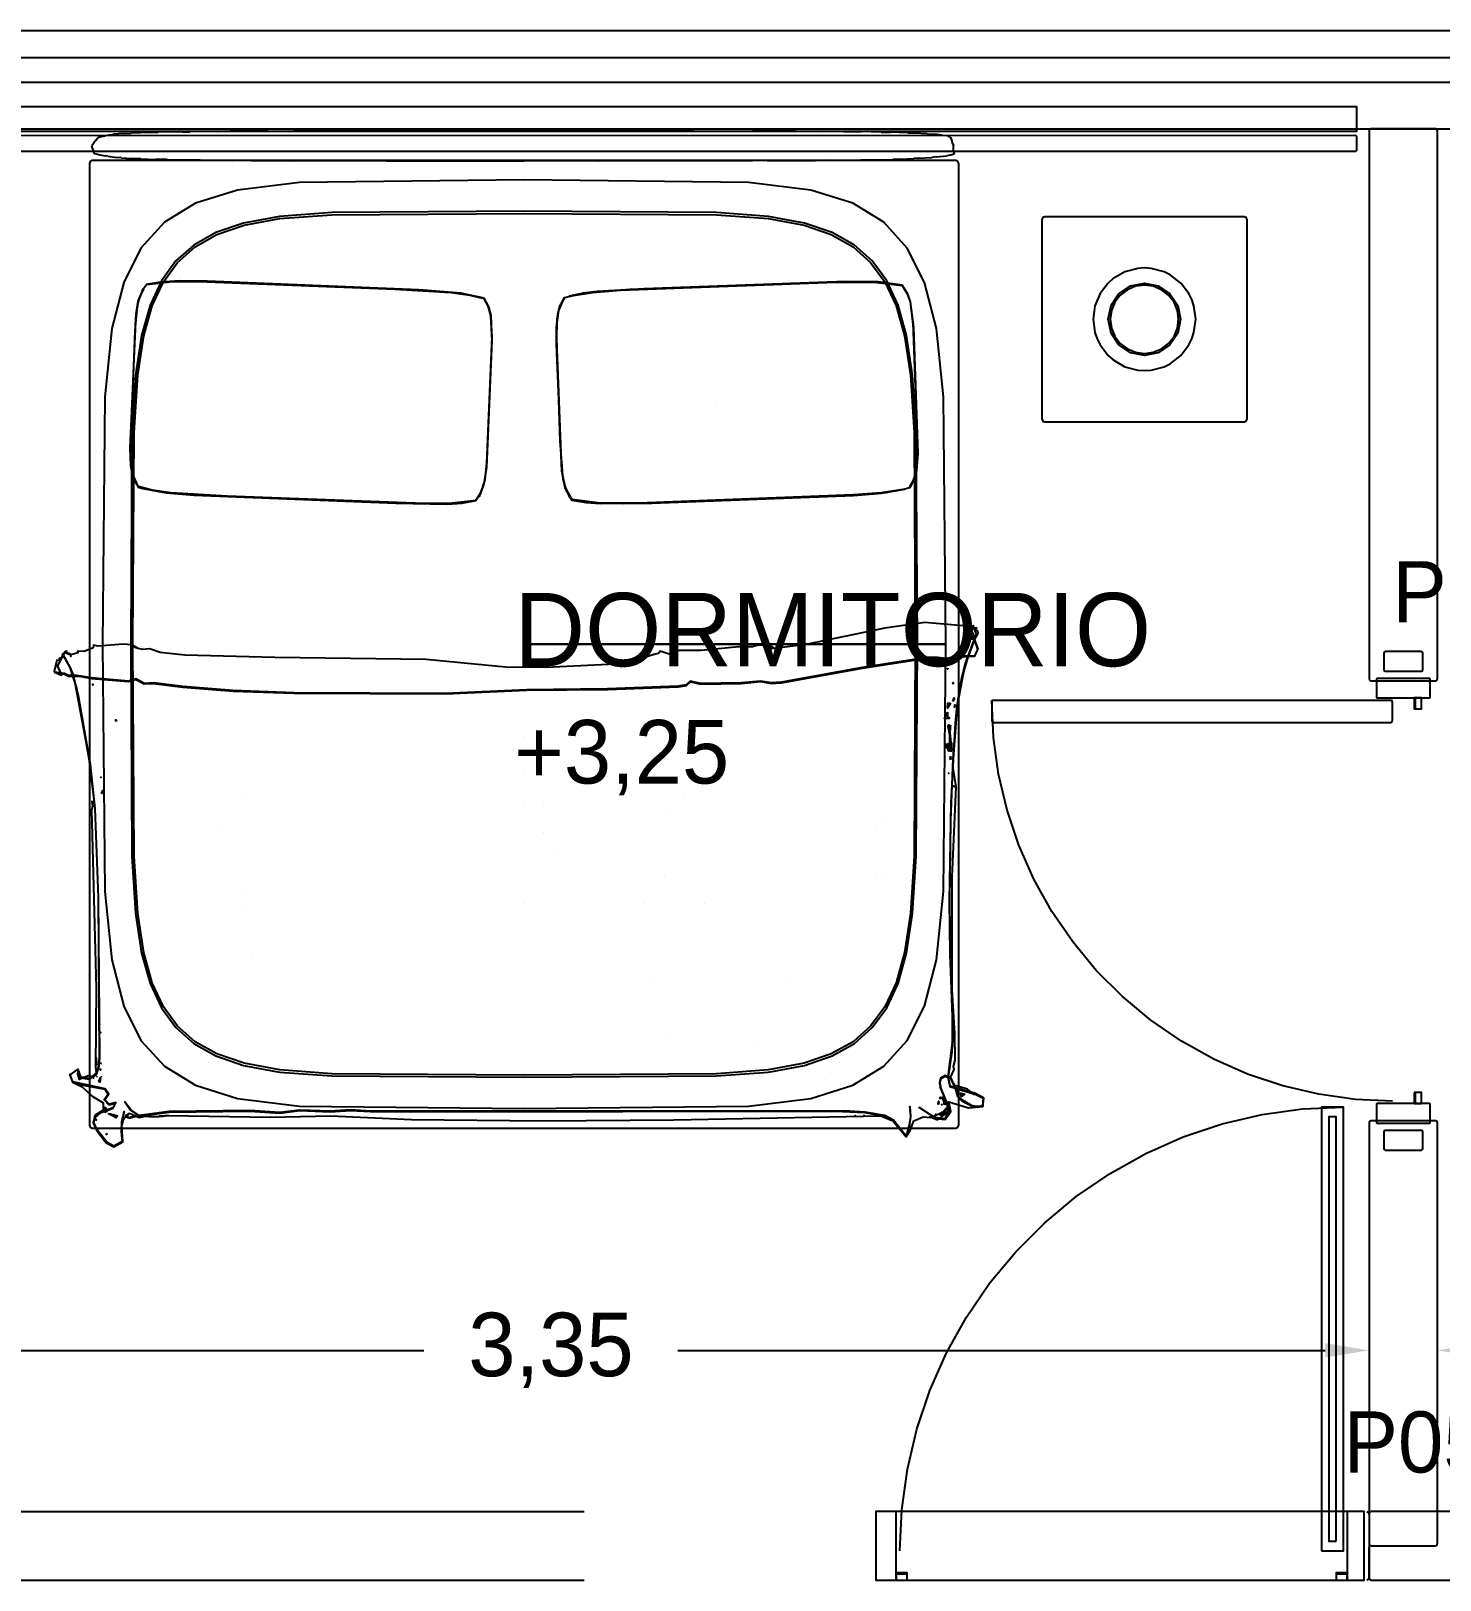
# Model space of a CAD drawing. Header units: metres. Extents: x 132.4 to 143.6, y -13.7 to 1.5.
# Drawn here: x 134.81 to 137.695, y -9.07 to -5.9 of the extents above; entities that cross this region are included whole.
import ezdxf

# ---------------------------------------------------------------- set-up
doc = ezdxf.new("R2010")
doc.units = ezdxf.units.M
for name, color, linetype in [('CORTE', 7, 'Continuous'), ('COTAS', 4, 'Continuous'), ('TEXTOS', 7, 'Continuous'), ('VISTA', 8, 'Continuous')]:
    doc.layers.add(name, color=color, linetype=linetype)
doc.dimstyles.get("Standard").update_dxf_attribs({"dimtxt": 2.5, "dimasz": 2.5, "dimexe": 1.25, "dimexo": 0.625, "dimtad": 1, "dimcen": 2.5, "dimazin": 3, "dimtfac": 1, "dimtmove": 0, "dimatfit": 3})

# ---------------------------------------------------------------- blocks, each defined once
blk = doc.blocks.new('_CLOSEDFILLED')
at = {"color": 0, "linetype": 'BYBLOCK'}
blk.add_solid([(-1, 0.164), (0, 0), (-1, -0.164)], dxfattribs=at)
blk = doc.blocks.new('*D8')
for p, q in [((134.2, -8.6), (134.2, -8.6)), ((134.29, -8.6), (135.615, -8.6)), ((136.135, -8.6), (137.46, -8.6)), ((137.55, -8.6), (137.55, -8.6))]:
    blk.add_line(p, q)
at = {"layer": 'Defpoints'}
for p in [(134.2, -8.6), (134.2, -8.6), (137.55, -8.6)]:
    blk.add_point(p, dxfattribs=at)
at = {"layer": 'COTAS', "xscale": 0.09, "yscale": 0.09, "rotation": 180}
blk.add_blockref('_CLOSEDFILLED', (134.2, -8.6), dxfattribs=at)
at = {"layer": 'COTAS', "xscale": 0.09, "yscale": 0.09}
blk.add_blockref('_CLOSEDFILLED', (137.55, -8.6), dxfattribs=at)
at = {"layer": 'COTAS', "insert": (135.875, -8.6), "char_height": 0.13, "attachment_point": 5}
blk.add_mtext('3,35', dxfattribs=at)
blk = doc.blocks.new('*D9')
for p, q in [((137.69, -8.6), (137.69, -8.6)), ((137.78, -8.6), (138.26, -8.6)), ((138.78, -8.6), (139.26, -8.6)), ((139.35, -8.6), (139.35, -8.6))]:
    blk.add_line(p, q)
at = {"layer": 'Defpoints'}
for p in [(137.69, -8.6), (137.69, -8.6), (139.35, -8.6)]:
    blk.add_point(p, dxfattribs=at)
at = {"layer": 'COTAS', "xscale": 0.09, "yscale": 0.09, "rotation": 180}
blk.add_blockref('_CLOSEDFILLED', (137.69, -8.6), dxfattribs=at)
at = {"layer": 'COTAS', "xscale": 0.09, "yscale": 0.09}
blk.add_blockref('_CLOSEDFILLED', (139.35, -8.6), dxfattribs=at)
at = {"layer": 'COTAS', "insert": (138.52, -8.6), "char_height": 0.13, "attachment_point": 5}
blk.add_mtext('1,66', dxfattribs=at)

msp = doc.modelspace()

# ---------------------------------------------------------------- linework, layer by layer
at = {"layer": 'CORTE'}
for p, q in [((134.1545, -8.93), (135.9428, -8.93)), ((136.54, -8.93), (136.54, -9.07)), ((137.54, -9.07), (137.54, -8.93)), ((137.5455, -8.93), (137.5469, -8.9304)), ((137.5469, -8.9304), (137.5481, -8.9308)), ((137.5481, -8.9308), (137.5484, -8.9311)), ((137.5484, -8.9311), (137.5487, -8.9313)), ((137.5487, -8.9313), (137.5489, -8.9316)), ((137.5492, -8.9319), (137.5489, -8.9316)), ((137.5492, -8.9319), (137.5496, -8.9333)), ((137.55, -8.9345), (137.5496, -8.9333)), ((137.55, -8.9345), (137.55, -9.0036)), ((137.55, -9.0655), (137.55, -9.0036)), ((137.55, -9.0655), (137.5496, -9.0669)), ((134.1545, -9.07), (135.9428, -9.07)), ((137.5469, -9.0696), (137.5455, -9.07)), ((137.5481, -9.0692), (137.5469, -9.0696)), ((137.5484, -9.0689), (137.5481, -9.0692)), ((137.5487, -9.0687), (137.5484, -9.0689)), ((137.5487, -9.0687), (137.5489, -9.0684)), ((137.5492, -9.0681), (137.5489, -9.0684)), ((137.5492, -9.0681), (137.5496, -9.0669))]:
    msp.add_line(p, q, dxfattribs=at)
for points in [[(137.5511, -6.1016), (137.5508, -6.1019), (137.5504, -6.1033), (137.55, -6.1045), (137.55, -6.6957), (137.55, -7.2255), (137.5504, -7.2269), (137.5508, -7.2281), (137.5511, -7.2284), (137.5513, -7.2287), (137.5516, -7.2289), (137.5519, -7.2292), (137.5533, -7.2296), (137.5545, -7.23), (137.6236, -7.23), (137.6855, -7.23), (137.6869, -7.2296), (137.6881, -7.2292), (137.6884, -7.2289), (137.6887, -7.2287), (137.6889, -7.2284), (137.6892, -7.2281), (137.6896, -7.2269), (137.69, -7.2255), (137.69, -6.6957), (137.69, -6.1045), (137.6896, -6.1033), (137.6892, -6.1019), (137.6889, -6.1016), (137.6887, -6.1013), (137.6884, -6.1011), (137.6881, -6.1008), (137.6869, -6.1004), (137.6855, -6.1), (137.6236, -6.1), (137.5545, -6.1), (137.5533, -6.1004), (137.5519, -6.1008), (137.5516, -6.1011), (137.5513, -6.1013), (137.5511, -6.1016)], [(137.5511, -8.1316), (137.5508, -8.1319), (137.5504, -8.1333), (137.55, -8.1345), (137.55, -8.5886), (137.55, -8.9955), (137.5504, -8.9969), (137.5508, -8.9981), (137.5511, -8.9984), (137.5513, -8.9987), (137.5516, -8.9989), (137.5519, -8.9992), (137.5533, -8.9996), (137.5545, -9), (137.6236, -9), (137.6855, -9), (137.6869, -8.9996), (137.6881, -8.9992), (137.6884, -8.9989), (137.6887, -8.9987), (137.6889, -8.9984), (137.6892, -8.9981), (137.6896, -8.9969), (137.69, -8.9955), (137.69, -8.5886), (137.69, -8.1345), (137.6896, -8.1333), (137.6892, -8.1319), (137.6889, -8.1316), (137.6887, -8.1313), (137.6884, -8.1311), (137.6881, -8.1308), (137.6869, -8.1304), (137.6855, -8.13), (137.6236, -8.13), (137.5545, -8.13), (137.5533, -8.1304), (137.5519, -8.1308), (137.5516, -8.1311), (137.5513, -8.1313), (137.5511, -8.1316)]]:
    msp.add_lwpolyline(points, close=True, dxfattribs=at)
msp.add_lwpolyline([(137.8187, -8.93), (137.5545, -8.93), (137.5533, -8.9304), (137.5519, -8.9308), (137.5516, -8.9311), (137.5513, -8.9313), (137.5511, -8.9316), (137.5511, -8.9316), (137.5508, -8.9319), (137.5504, -8.9333), (137.55, -8.9345), (137.55, -9.0036), (137.55, -9.0655), (137.5504, -9.0669), (137.5508, -9.0681), (137.5511, -9.0684), (137.5513, -9.0687), (137.5516, -9.0689), (137.5519, -9.0692), (137.5533, -9.0696), (137.5545, -9.07), (137.8187, -9.07)], dxfattribs=at)
at = {"layer": 'VISTA'}
for p, q in [((134.9587, -6.1154), (134.9471, -6.1188)), ((134.9587, -6.1154), (134.9621, -6.1143)), ((134.9742, -6.1122), (134.9621, -6.1143)), ((134.9742, -6.1122), (134.9799, -6.1111)), ((135.0008, -6.1098), (134.9799, -6.1111)), ((135.0008, -6.1098), (135.0158, -6.1088)), ((135.0538, -6.1078), (135.0158, -6.1088)), ((135.0538, -6.1078), (135.071, -6.1074)), ((135.1201, -6.1064), (135.071, -6.1074)), ((135.1201, -6.1064), (135.1359, -6.1061)), ((135.1905, -6.1054), (135.1359, -6.1061)), ((135.1905, -6.1054), (135.2186, -6.105)), ((135.2948, -6.1047), (135.2186, -6.105)), ((135.2948, -6.1047), (135.3486, -6.1045)), ((135.671, -6.1045), (135.3486, -6.1045)), ((135.671, -6.1045), (135.82, -6.1045)), ((136.1673, -6.1047), (135.82, -6.1045)), ((136.1673, -6.1047), (136.2878, -6.1047)), ((136.3749, -6.1049), (136.2878, -6.1047)), ((136.3749, -6.1049), (136.4215, -6.105)), ((136.4737, -6.1055), (136.4215, -6.105)), ((136.4737, -6.1055), (136.5098, -6.1059)), ((136.5509, -6.1068), (136.5098, -6.1059)), ((136.5509, -6.1068), (136.5699, -6.1073)), ((136.6056, -6.1086), (136.5699, -6.1073)), ((136.6056, -6.1086), (136.6185, -6.109)), ((136.6455, -6.1104), (136.6185, -6.109)), ((136.6455, -6.1104), (136.6605, -6.1111)), ((136.6756, -6.1129), (136.6605, -6.1111)), ((136.6756, -6.1129), (136.6858, -6.1141)), ((136.6919, -6.1173), (136.6858, -6.1141)), ((136.6919, -6.1173), (136.6944, -6.1188)), ((134.9432, -6.1235), (134.935, -6.135)), ((134.9368, -6.1416), (134.935, -6.135)), ((134.9368, -6.1416), (134.9401, -6.1513)), ((134.9432, -6.1235), (134.9471, -6.1188)), ((136.6975, -6.1308), (136.6944, -6.1188)), ((136.6975, -6.1308), (136.6988, -6.135)), ((136.6992, -6.1457), (136.6988, -6.135)), ((136.6992, -6.1457), (136.7002, -6.1513)), ((134.9479, -6.1527), (134.9401, -6.1513)), ((134.9479, -6.1527), (134.9622, -6.1557)), ((134.9679, -6.1563), (134.9622, -6.1557)), ((134.9679, -6.1563), (134.9866, -6.1587)), ((134.9948, -6.1594), (134.9866, -6.1587)), ((134.9948, -6.1594), (135.0159, -6.1612)), ((135.0356, -6.1618), (135.0159, -6.1612)), ((135.0356, -6.1618), (135.0654, -6.1629)), ((135.0893, -6.1632), (135.0654, -6.1629)), ((135.0893, -6.1632), (135.1362, -6.1639)), ((135.1566, -6.1641), (135.1362, -6.1639)), ((135.1566, -6.1641), (135.2231, -6.1648)), ((135.2603, -6.165), (135.2231, -6.1648)), ((135.2603, -6.165), (135.3487, -6.1655)), ((135.538, -6.1656), (135.3487, -6.1655)), ((135.538, -6.1656), (135.82, -6.1657)), ((135.9742, -6.1655), (135.82, -6.1657)), ((135.9742, -6.1655), (136.2873, -6.1652)), ((136.3174, -6.1651), (136.2873, -6.1652)), ((136.3174, -6.1651), (136.4169, -6.1648)), ((136.4447, -6.1646), (136.4169, -6.1648)), ((136.4447, -6.1646), (136.5097, -6.1641)), ((136.5359, -6.1636), (136.5097, -6.1641)), ((136.5359, -6.1636), (136.5748, -6.1629)), ((136.5888, -6.1622), (136.5748, -6.1629)), ((136.5888, -6.1622), (136.618, -6.161)), ((136.6268, -6.1604), (136.618, -6.161)), ((136.6268, -6.1604), (136.6545, -6.1587)), ((136.6644, -6.1578), (136.6545, -6.1587)), ((136.6644, -6.1578), (136.6857, -6.1558)), ((136.6917, -6.154), (136.6857, -6.1558)), ((136.6917, -6.154), (136.7002, -6.1513)), ((136.781, -7.3457), (136.7775, -7.27)), ((137.5975, -7.27), (136.7775, -7.27)), ((136.7915, -7.4207), (136.781, -7.3457)), ((136.8088, -7.4944), (136.7915, -7.4207)), ((136.8329, -7.5662), (136.8088, -7.4944)), ((136.8635, -7.6355), (136.8329, -7.5662)), ((136.9003, -7.7017), (136.8635, -7.6355)), ((136.9431, -7.7642), (136.9003, -7.7017)), ((136.9915, -7.8224), (136.9431, -7.7642)), ((137.0451, -7.876), (136.9915, -7.8224)), ((137.1033, -7.9244), (137.0451, -7.876)), ((137.1658, -7.9672), (137.1033, -7.9244)), ((137.232, -8.004), (137.1658, -7.9672)), ((137.3013, -8.0346), (137.232, -8.004)), ((137.3731, -8.0587), (137.3013, -8.0346)), ((137.4468, -8.076), (137.3731, -8.0587)), ((137.5218, -8.0865), (137.4468, -8.076)), ((137.3307, -8.1175), (137.4137, -8.1059)), ((137.4137, -8.1059), (137.4975, -8.102)), ((137.4975, -9.01), (137.4975, -8.102)), ((137.5975, -8.09), (137.5218, -8.0865)), ((137.1695, -8.1633), (137.249, -8.1367)), ((137.249, -8.1367), (137.3307, -8.1175)), ((137.0928, -8.1972), (137.1695, -8.1633)), ((137.0195, -8.238), (137.0928, -8.1972)), ((136.9503, -8.2854), (137.0195, -8.238)), ((136.8858, -8.339), (136.9503, -8.2854)), ((136.8265, -8.3983), (136.8858, -8.339)), ((136.7729, -8.4628), (136.8265, -8.3983)), ((136.7255, -8.532), (136.7729, -8.4628)), ((136.6847, -8.6053), (136.7255, -8.532)), ((136.6508, -8.682), (136.6847, -8.6053)), ((136.6242, -8.7615), (136.6508, -8.682)), ((136.605, -8.8432), (136.6242, -8.7615)), ((136.5934, -8.9262), (136.605, -8.8432)), ((136.5895, -9.01), (136.5934, -8.9262))]:
    msp.add_line(p, q, dxfattribs=at)
msp.add_lwpolyline([(138.7513, -5.9), (134.0045, -5.9), (134.0034, -5.9003), (134.0019, -5.9008), (134.0017, -5.901), (134.0013, -5.9013), (134.001, -5.9017), (134.001, -5.9017), (134.0008, -5.9019), (134.0003, -5.9034), (134, -5.9045), (134, -6.018), (134, -6.0955), (134.0005, -6.097), (134.0008, -6.0981), (134.0011, -6.0984), (134.0013, -6.0987), (134.0017, -6.099), (134.0019, -6.0992), (134.0034, -6.0997), (134.0045, -6.1), (138.7513, -6.1)], dxfattribs=at)
for points in [[(134.22, -5.955), (134.22, -6.005), (141.78, -6.005), (141.78, -5.955), (134.22, -5.955)], [(134.175, -6.055), (134.175, -6.105), (137.525, -6.105), (137.525, -6.055), (134.175, -6.055)], [(134.175, -6.144), (134.177, -6.146), (137.523, -6.146), (137.525, -6.144), (137.525, -6.116), (137.523, -6.114), (134.1758, -6.1144), (134.175, -6.144)], [(134.93, -8.139), (134.9318, -8.1432), (134.936, -8.145), (136.704, -8.145), (136.7082, -8.1432), (136.71, -8.139), (136.71, -6.171), (136.7082, -6.1668), (136.704, -6.165), (134.936, -6.165), (134.9318, -6.1668), (134.93, -6.171), (134.93, -8.139)], [(135.0837, -8.0185), (135.1473, -8.0574), (135.2333, -8.0844), (135.3603, -8.1002), (135.82, -8.1054), (136.2797, -8.1002), (136.4067, -8.0844), (136.4927, -8.0574), (136.5563, -8.0185), (136.6043, -7.9656), (136.6397, -7.8955), (136.6642, -7.8009), (136.6786, -7.661), (136.6833, -7.155), (135.82, -7.155), (136.6833, -7.155), (136.6786, -6.649), (136.6642, -6.5091), (136.6397, -6.4145), (136.6043, -6.3444), (136.5563, -6.2915), (136.4927, -6.2526), (136.4067, -6.2256), (136.2797, -6.2098), (135.82, -6.2046), (135.3603, -6.2098), (135.2333, -6.2256), (135.1473, -6.2526), (135.0837, -6.2915), (135.0357, -6.3444), (135.0003, -6.4145), (134.9758, -6.5091), (134.9614, -6.649), (134.9567, -7.155), (134.9614, -7.661), (134.9758, -7.8009), (135.0003, -7.8955), (135.0357, -7.9656), (135.0837, -8.0185)], [(135.0173, -7.5884), (135.0246, -7.7059), (135.0369, -7.787), (135.0545, -7.8492), (135.0777, -7.899), (135.1072, -7.9394), (135.1439, -7.9719), (135.1892, -7.9975), (135.2458, -8.0168), (135.3195, -8.0304), (135.4263, -8.0384), (135.82, -8.0411), (136.2137, -8.0384), (136.3205, -8.0304), (136.3942, -8.0168), (136.4508, -7.9975), (136.4961, -7.9719), (136.5328, -7.9394), (136.5623, -7.899), (136.5855, -7.8492), (136.6031, -7.787), (136.6154, -7.7059), (136.6227, -7.5884), (136.6251, -7.155), (136.6226, -7.155), (136.6251, -7.155), (136.6227, -6.7216), (136.6154, -6.6041), (136.6031, -6.523), (136.5855, -6.4608), (136.5623, -6.411), (136.5328, -6.3706), (136.4961, -6.3381), (136.4508, -6.3125), (136.3942, -6.2932), (136.3205, -6.2796), (136.2137, -6.2716), (135.82, -6.2689), (135.4263, -6.2716), (135.3195, -6.2796), (135.2458, -6.2932), (135.1892, -6.3125), (135.1439, -6.3381), (135.1072, -6.3706), (135.0777, -6.411), (135.0545, -6.4608), (135.0369, -6.523), (135.0246, -6.6041), (135.0173, -6.7216), (135.0149, -7.155), (135.0173, -7.5884)], [(135.32, -8.026), (135.2469, -8.0126), (135.191, -7.9935), (135.1464, -7.9683), (135.1105, -7.9364), (135.0815, -7.8968), (135.0586, -7.8477), (135.0412, -7.7861), (135.029, -7.7055), (135.0217, -7.5884), (135.0193, -7.155), (135.0217, -6.7216), (135.029, -6.6045), (135.0412, -6.5239), (135.0586, -6.4623), (135.0815, -6.4132), (135.1105, -6.3736), (135.1464, -6.3417), (135.191, -6.3165), (135.2469, -6.2974), (135.32, -6.284), (135.4264, -6.276), (135.82, -6.2733), (136.2136, -6.276), (136.32, -6.284), (136.3931, -6.2974), (136.449, -6.3165), (136.4936, -6.3417), (136.5295, -6.3736), (136.5585, -6.4132), (136.5814, -6.4623), (136.5988, -6.5239), (136.611, -6.6045), (136.6183, -6.7216), (136.6207, -7.155), (136.6183, -7.5884), (136.611, -7.7055), (136.5988, -7.7861), (136.5814, -7.8477), (136.5585, -7.8968), (136.5295, -7.9364), (136.4936, -7.9683), (136.449, -7.9935), (136.3931, -8.0126), (136.32, -8.026), (136.2136, -8.034), (135.82, -8.0367), (135.4264, -8.034), (135.32, -8.026)], [(136.88, -6.694), (136.8818, -6.6982), (136.886, -6.7), (137.294, -6.7), (137.2982, -6.6982), (137.3, -6.694), (137.3, -6.286), (137.2982, -6.2818), (137.294, -6.28), (136.886, -6.28), (136.8818, -6.2818), (136.88, -6.286), (136.88, -6.694)], [(136.9886, -6.4628), (136.985, -6.49), (136.9886, -6.5172), (136.993, -6.5302), (136.9991, -6.5425), (137.0158, -6.5642), (137.0261, -6.5733), (137.0498, -6.587), (137.0763, -6.5941), (137.09, -6.595), (137.1037, -6.5941), (137.1302, -6.587), (137.1425, -6.5809), (137.1642, -6.5642), (137.1809, -6.5425), (137.187, -6.5302), (137.1914, -6.5172), (137.195, -6.49), (137.1914, -6.4628), (137.187, -6.4498), (137.1809, -6.4375), (137.1642, -6.4158), (137.1425, -6.3991), (137.1302, -6.393), (137.1037, -6.3859), (137.09, -6.385), (137.0763, -6.3859), (137.0498, -6.393), (137.0261, -6.4067), (137.0158, -6.4158), (136.9991, -6.4375), (136.9886, -6.4628)], [(135.0131, -6.7546), (135.0143, -6.7892), (135.0174, -6.8067), (135.0242, -6.8243), (135.0298, -6.8333), (135.0395, -6.8362), (135.0873, -6.845), (135.1448, -6.8496), (135.5576, -6.8666), (135.6633, -6.8681), (135.6923, -6.8661), (135.7216, -6.8611), (135.6729, -6.8666), (135.6152, -6.8673), (135.212, -6.8517), (135.097, -6.845), (135.0588, -6.8396), (135.0304, -6.8325), (135.0212, -6.8151), (135.0166, -6.7977), (135.0142, -6.746), (135.0251, -6.4875), (135.0304, -6.4533), (135.0401, -6.4274), (135.0294, -6.453), (135.0249, -6.4788), (135.0131, -6.7546)], [(135.0137, -6.7718), (135.0179, -6.8065), (135.0301, -6.8329), (135.0778, -6.8432), (135.1352, -6.8485), (135.6152, -6.8678), (135.673, -6.8671), (135.7116, -6.8627), (135.7213, -6.8607), (135.7321, -6.8438), (135.74, -6.8183), (135.744, -6.7839), (135.7544, -6.5254), (135.7519, -6.4822), (135.7473, -6.4647), (135.7379, -6.4471), (135.6902, -6.4368), (135.6136, -6.4304), (135.1816, -6.4129), (135.0854, -6.4135), (135.0467, -6.4193), (135.0406, -6.4277), (135.0325, -6.4447), (135.028, -6.4617), (135.0229, -6.5133), (135.0137, -6.7718)], [(135.0464, -6.4189), (135.0951, -6.4134), (135.1528, -6.4127), (135.556, -6.4283), (135.671, -6.435), (135.7092, -6.4404), (135.7376, -6.4475), (135.7468, -6.4649), (135.7514, -6.4823), (135.7538, -6.534), (135.7429, -6.7925), (135.7376, -6.8267), (135.7279, -6.8526), (135.7386, -6.827), (135.7439, -6.7926), (135.7548, -6.5341), (135.7525, -6.4821), (135.7478, -6.4645), (135.7382, -6.4467), (135.6903, -6.4363), (135.604, -6.4294), (135.172, -6.4121), (135.1143, -6.4116), (135.0757, -6.4139), (135.0464, -6.4189)], [(135.8969, -6.7999), (135.9038, -6.8341), (135.9179, -6.8595), (135.9663, -6.8661), (136.024, -6.867), (136.504, -6.8494), (136.5615, -6.8443), (136.5997, -6.8369), (136.6092, -6.8341), (136.6187, -6.8165), (136.6247, -6.7904), (136.626, -6.7559), (136.6165, -6.4973), (136.6108, -6.4544), (136.6048, -6.4374), (136.5941, -6.4205), (136.5457, -6.4139), (136.4688, -6.4134), (136.0368, -6.4291), (135.9409, -6.4371), (135.9028, -6.4459), (135.8973, -6.4547), (135.8905, -6.4722), (135.8873, -6.4896), (135.8861, -6.5328), (135.8969, -6.7999)], [(135.9408, -6.4366), (135.9122, -6.4426), (135.9601, -6.435), (136.0176, -6.4306), (136.44, -6.4147), (136.5361, -6.4139), (136.5938, -6.4209), (136.6043, -6.4376), (136.6103, -6.4545), (136.6165, -6.506), (136.6253, -6.7731), (136.621, -6.8077), (136.6095, -6.8346), (136.6152, -6.8256), (136.6239, -6.7992), (136.6265, -6.7645), (136.6176, -6.5059), (136.6113, -6.4543), (136.6052, -6.4372), (136.5943, -6.4201), (136.5458, -6.4134), (136.4784, -6.4126), (136.0655, -6.4274), (135.9696, -6.433), (135.9408, -6.4366)], [(137.0377, -6.5423), (137.0216, -6.5183), (137.016, -6.49), (137.0216, -6.4617), (137.0377, -6.4377), (137.0617, -6.4216), (137.09, -6.416), (137.1183, -6.4216), (137.1423, -6.4377), (137.1584, -6.4617), (137.164, -6.49), (137.1584, -6.5183), (137.1423, -6.5423), (137.1183, -6.5584), (137.09, -6.564), (137.0617, -6.5584), (137.0377, -6.5423)], [(137.09, -6.42), (137.0719, -6.4224), (137.055, -6.4294), (137.0405, -6.4405), (137.0294, -6.455), (137.0224, -6.4719), (137.02, -6.49), (137.0224, -6.5081), (137.0294, -6.525), (137.0405, -6.5395), (137.055, -6.5506), (137.0719, -6.5576), (137.09, -6.56), (137.1081, -6.5576), (137.125, -6.5506), (137.1395, -6.5395), (137.1506, -6.525), (137.1576, -6.5081), (137.16, -6.49), (137.1576, -6.4719), (137.1506, -6.455), (137.1395, -6.4405), (137.125, -6.4294), (137.1081, -6.4224), (137.09, -6.42)], [(135.8964, -6.7999), (135.9033, -6.8343), (135.9114, -6.8514), (135.9177, -6.8599), (135.9469, -6.865), (135.9759, -6.8671), (136.0816, -6.866), (136.4945, -6.8505), (136.552, -6.846), (136.5998, -6.8374), (136.5519, -6.845), (136.4944, -6.8494), (136.072, -6.8653), (135.9759, -6.8661), (135.9182, -6.8591), (135.9077, -6.8424), (135.8999, -6.8169), (135.8939, -6.7396), (135.8867, -6.5069), (135.891, -6.4723), (135.9025, -6.4454), (135.8928, -6.4633), (135.8881, -6.4808), (135.8856, -6.5069), (135.8858, -6.5414), (135.8964, -6.7999)], [(137.0035, -6.4542), (137.0035, -6.4542), (137.0035, -6.4542), (137.0035, -6.4542)], [(137.0037, -6.4786), (137.0037, -6.4786), (137.0037, -6.4786), (137.0037, -6.4786)], [(136.2119, -6.6638), (136.2119, -6.6638), (136.2119, -6.6638), (136.2119, -6.6638)], [(134.8755, -7.174), (134.8728, -7.1828), (134.8684, -7.1841), (134.8704, -7.1881), (134.8631, -7.1879), (134.8578, -7.2111), (134.8727, -7.218), (134.8727, -7.2144), (134.8878, -7.2199), (134.8963, -7.2196), (134.8996, -7.2299), (134.9281, -7.3835), (134.9393, -7.4735), (134.9389, -7.4773), (134.935, -7.4767), (134.9365, -7.4861), (134.9343, -7.4937), (134.9438, -7.8585), (134.9426, -8.0209), (134.9441, -8.0324), (134.9348, -8.04), (134.9294, -8.0372), (134.9187, -8.0417), (134.9133, -8.0408), (134.9066, -8.0243), (134.8901, -8.0361), (134.8954, -8.0515), (134.9152, -8.061), (134.9359, -8.0801), (134.9584, -8.0938), (134.9582, -8.1061), (134.96, -8.104), (134.9615, -8.1067), (134.9421, -8.119), (134.9409, -8.1213), (134.9377, -8.1339), (134.9447, -8.1491), (134.9644, -8.1753), (134.9798, -8.1837), (134.9983, -8.1731), (134.9968, -8.1394), (134.9971, -8.1388), (134.9998, -8.1275), (135.0042, -8.1211), (135.0123, -8.1249), (135.0255, -8.1207), (135.0323, -8.1237), (135.0452, -8.1205), (135.0523, -8.1217), (135.0733, -8.1217), (135.0916, -8.1194), (135.2999, -8.1225), (135.4241, -8.1203), (135.5894, -8.1279), (135.8577, -8.1305), (136.1266, -8.1283), (136.5506, -8.1203), (136.5749, -8.1301), (136.6022, -8.1632), (136.6106, -8.1498), (136.6179, -8.1301), (136.6369, -8.122), (136.6519, -8.1237), (136.6501, -8.1221), (136.6523, -8.1222), (136.6665, -8.1286), (136.6612, -8.1254), (136.6821, -8.1278), (136.6937, -8.1111), (136.6898, -8.0911), (136.7301, -8.1036), (136.7592, -8.1008), (136.7609, -8.0836), (136.7444, -8.0742), (136.735, -8.0714), (136.7277, -8.0652), (136.7018, -8.0579), (136.6928, -8.0413), (136.7006, -8.0254), (136.6992, -8.0194), (136.7025, -8.006), (136.7019, -7.9515), (136.6966, -7.8617), (136.6967, -7.6308), (136.7047, -7.4467), (136.6981, -7.4083), (136.699, -7.3888), (136.7075, -7.2806), (136.72, -7.211), (136.7296, -7.1795), (136.7425, -7.1791), (136.7489, -7.1651), (136.7422, -7.1453), (136.7495, -7.1322), (136.7491, -7.1285), (136.7464, -7.1262), (136.7471, -7.1223), (136.7413, -7.1219), (136.7391, -7.1165), (136.7389, -7.1199), (136.7351, -7.1168), (136.7263, -7.118), (136.6401, -7.1105), (136.5582, -7.1223), (136.397, -7.1553), (136.3325, -7.1634), (136.3219, -7.1568), (136.2974, -7.1576), (136.2878, -7.1603), (136.2598, -7.1603), (136.1827, -7.1681), (136.1374, -7.1678), (136.1192, -7.1761), (136.0986, -7.169), (136.095, -7.1739), (136.0857, -7.1763), (136.0669, -7.1823), (136.0461, -7.1876), (136.0218, -7.195), (135.8644, -7.2026), (135.7822, -7.2016), (135.6197, -7.186), (135.3098, -7.182), (135.1255, -7.1772), (135.0748, -7.172), (135.0532, -7.1644), (135.0394, -7.1656), (135.0299, -7.1637), (135.017, -7.1562), (134.9993, -7.1548), (134.948, -7.1592), (134.9387, -7.1567), (134.9378, -7.1621), (134.9196, -7.1699), (134.906, -7.1693), (134.9064, -7.1725), (134.892, -7.1769), (134.8804, -7.1717), (134.8837, -7.1695), (134.8821, -7.1696), (134.879, -7.171), (134.8778, -7.175), (134.8755, -7.174)], [(136.6913, -7.789), (136.6965, -7.916), (136.6966, -7.9706), (136.6878, -8.0401), (136.682, -8.0375), (136.6727, -8.0429), (136.6705, -8.0523), (136.6725, -8.0613), (136.6731, -8.0605), (136.6717, -8.052), (136.6738, -8.0436), (136.682, -8.0388), (136.6877, -8.0412), (136.6915, -8.0599), (136.7022, -8.0634), (136.7075, -8.0806), (136.7165, -8.0892), (136.7368, -8.1003), (136.7482, -8.1023), (136.7597, -8.1003), (136.7608, -8.0829), (136.7441, -8.0744), (136.7032, -8.0626), (136.694, -8.0427), (136.6889, -8.0406), (136.6964, -7.9888), (136.6981, -7.9524), (136.6928, -7.8071), (136.6914, -7.6799), (136.6935, -7.5159), (136.6987, -7.3888), (136.7054, -7.2987), (136.7126, -7.2454), (136.7243, -7.1943), (136.7419, -7.1465), (136.7489, -7.1653), (136.7425, -7.145), (136.7465, -7.1343), (136.7392, -7.1167), (136.7388, -7.1171), (136.7354, -7.1274), (136.741, -7.1381), (136.7227, -7.1421), (136.7232, -7.1431), (136.7412, -7.1449), (136.7232, -7.1938), (136.715, -7.2277), (136.7061, -7.2804), (136.7027, -7.3164), (136.6935, -7.4794), (136.6902, -7.6799), (136.6913, -7.789)], [(136.7418, -7.1391), (136.7365, -7.1275), (136.7392, -7.1187), (136.7453, -7.1344), (136.7416, -7.144), (136.7265, -7.1423), (136.7418, -7.1391)], [(136.7354, -7.1274), (136.7354, -7.1274), (136.7354, -7.1274), (136.7354, -7.1274)], [(135.0189, -7.1591), (135.0187, -7.1582), (135.0253, -7.1623), (135.0189, -7.1591)], [(135.0208, -7.161), (135.019, -7.1604), (135.0189, -7.1598), (135.0208, -7.161)], [(135.82, -7.155), (135.82, -7.155), (135.82, -7.155), (135.82, -7.155)], [(135.82, -7.155), (135.82, -7.155), (135.82, -7.155), (135.82, -7.155)], [(135.82, -7.155), (135.82, -7.155), (135.82, -7.155), (135.82, -7.155)], [(135.82, -7.155), (135.82, -7.155), (135.82, -7.155), (135.82, -7.155)], [(136.3208, -7.1594), (136.3271, -7.1644), (136.3192, -7.1658), (136.3208, -7.1594)], [(136.7255, -7.1425), (136.7296, -7.1432), (136.7244, -7.1428), (136.7255, -7.1425)], [(136.7414, -7.1444), (136.7408, -7.1443), (136.7414, -7.1444), (136.7414, -7.1444)], [(134.8731, -7.2182), (134.8634, -7.2128), (134.8788, -7.216), (134.8876, -7.2204), (134.9096, -7.2203), (134.9341, -7.2249), (135.01, -7.2315), (135.025, -7.227), (135.0422, -7.2362), (135.0612, -7.2354), (135.1211, -7.2429), (135.2243, -7.2511), (135.3489, -7.2552), (135.6594, -7.2566), (135.8251, -7.2492), (135.9912, -7.2476), (136.136, -7.242), (136.1524, -7.2394), (136.1606, -7.2319), (136.1816, -7.2365), (136.2646, -7.2351), (136.305, -7.2315), (136.3261, -7.2351), (136.3472, -7.2339), (136.5126, -7.2037), (136.6448, -7.1834), (136.6836, -7.1856), (136.7112, -7.181), (136.7429, -7.1795), (136.7489, -7.1651), (136.7421, -7.1785), (136.7112, -7.1797), (136.6836, -7.1843), (136.6665, -7.1818), (136.6446, -7.1823), (136.5089, -7.2032), (136.3471, -7.2328), (136.3262, -7.234), (136.305, -7.2304), (136.2645, -7.234), (136.1818, -7.2354), (136.1602, -7.2307), (136.1518, -7.2383), (136.1357, -7.2409), (135.9911, -7.2465), (135.8251, -7.248), (135.6594, -7.2555), (135.349, -7.2541), (135.2244, -7.25), (135.1212, -7.2418), (135.0612, -7.2343), (135.0427, -7.2351), (135.0253, -7.2259), (135.01, -7.2304), (134.9345, -7.2238), (134.9002, -7.2182), (134.8876, -7.2191), (134.8794, -7.2149), (134.8584, -7.2119), (134.8731, -7.2182)], [(134.8735, -7.2182), (134.874, -7.2173), (134.8656, -7.1999), (134.8763, -7.1779), (134.8899, -7.2026), (134.9035, -7.245), (134.9311, -7.4012), (134.9409, -7.491), (134.9478, -7.6731), (134.9504, -8.0004), (134.949, -8.0182), (134.9436, -8.0347), (134.9367, -8.0397), (134.9293, -8.0437), (134.9131, -8.0409), (134.9061, -8.0255), (134.9123, -8.042), (134.9295, -8.0449), (134.9296, -8.0449), (134.9445, -8.0355), (134.9502, -8.0184), (134.9515, -8.0004), (134.9489, -7.6731), (134.942, -7.4909), (134.9322, -7.401), (134.9081, -7.2607), (134.8959, -7.215), (134.891, -7.2019), (134.876, -7.1748), (134.88, -7.1722), (134.8908, -7.176), (134.8924, -7.1799), (134.8917, -7.1751), (134.8811, -7.1715), (134.8829, -7.1689), (134.8747, -7.1744), (134.8756, -7.1767), (134.8644, -7.1997), (134.8735, -7.2182)], [(134.8714, -7.1881), (134.8711, -7.1881), (134.8712, -7.1878), (134.8714, -7.1881)], [(134.8739, -7.1825), (134.8747, -7.1809), (134.8743, -7.1824), (134.8739, -7.1825)], [(136.086, -7.1774), (136.086, -7.1774), (136.0857, -7.1763), (136.086, -7.1774)], [(137.583, -7.21), (137.657, -7.21), (137.6591, -7.2091), (137.66, -7.207), (137.66, -7.173), (137.6591, -7.1709), (137.657, -7.17), (137.583, -7.17), (137.5809, -7.1709), (137.58, -7.173), (137.58, -7.207), (137.5809, -7.2091), (137.583, -7.21)], [(134.8737, -7.2173), (134.8737, -7.2173), (134.8737, -7.2173), (134.8737, -7.2173)], [(134.8788, -7.2153), (134.879, -7.2149), (134.8794, -7.2149), (134.8788, -7.2153)], [(134.8793, -7.2157), (134.8794, -7.2155), (134.8808, -7.2163), (134.8793, -7.2157)], [(134.8871, -7.2195), (134.887, -7.2194), (134.8871, -7.2194), (134.8871, -7.2195)], [(134.9051, -7.2195), (134.9007, -7.2192), (134.9007, -7.2187), (134.9051, -7.2195)], [(134.9152, -7.2207), (134.9159, -7.2208), (134.9159, -7.2209), (134.9152, -7.2207)], [(136.6876, -7.2041), (136.6874, -7.2053), (136.6869, -7.2058), (136.6876, -7.2041)], [(137.5655, -7.2645), (137.5656, -7.2646), (137.5657, -7.2647), (137.5661, -7.2648), (137.5667, -7.265), (137.6133, -7.265), (137.6733, -7.265), (137.6737, -7.2649), (137.6743, -7.2647), (137.6744, -7.2646), (137.6745, -7.2645), (137.6746, -7.2644), (137.6747, -7.2643), (137.6748, -7.2639), (137.675, -7.2633), (137.675, -7.2473), (137.675, -7.2267), (137.6749, -7.2263), (137.6747, -7.2257), (137.6746, -7.2256), (137.6745, -7.2255), (137.6744, -7.2254), (137.6743, -7.2253), (137.6737, -7.2251), (137.6733, -7.225), (137.6133, -7.225), (137.5667, -7.225), (137.5661, -7.2252), (137.5657, -7.2253), (137.5656, -7.2254), (137.5655, -7.2255), (137.5654, -7.2256), (137.5653, -7.2257), (137.5651, -7.2263), (137.565, -7.2267), (137.565, -7.2473), (137.565, -7.2633), (137.5652, -7.2639), (137.5653, -7.2643), (137.5654, -7.2644), (137.5655, -7.2645)], [(134.9367, -7.2378), (134.9369, -7.2364), (134.9373, -7.2385), (134.9367, -7.2378)], [(136.6984, -7.2369), (136.6977, -7.2341), (136.6983, -7.2334), (136.6984, -7.2369)], [(136.6928, -7.2757), (136.6871, -7.2857), (136.6873, -7.2753), (136.6928, -7.2757)], [(136.698, -7.2722), (136.7003, -7.2644), (136.7003, -7.2647), (136.7008, -7.2691), (136.698, -7.2722)], [(136.7023, -7.2826), (136.7012, -7.2835), (136.7019, -7.2789), (136.7023, -7.2826)], [(136.7785, -7.271), (136.7784, -7.2712), (136.7781, -7.2715), (136.7779, -7.2723), (136.7775, -7.2735), (136.7775, -7.2898), (136.7775, -7.3115), (136.7778, -7.3124), (136.7781, -7.3135), (136.7783, -7.3137), (136.7785, -7.314), (136.7787, -7.3141), (136.779, -7.3144), (136.7798, -7.3146), (136.781, -7.315), (136.8652, -7.315), (137.1292, -7.315), (137.594, -7.315), (137.5949, -7.3147), (137.596, -7.3144), (137.5962, -7.3142), (137.5965, -7.314), (137.5967, -7.3137), (137.5969, -7.3135), (137.5972, -7.3124), (137.5975, -7.3115), (137.5975, -7.2898), (137.5975, -7.2735), (137.5971, -7.2723), (137.5969, -7.2715), (137.5966, -7.2712), (137.5965, -7.271), (137.5962, -7.2708), (137.596, -7.2706), (137.5949, -7.2703), (137.594, -7.27), (137.1292, -7.27), (136.8652, -7.27), (136.781, -7.27), (136.7798, -7.2704), (136.779, -7.2706), (136.7787, -7.2709), (136.7785, -7.271)], [(137.6425, -7.265), (137.6425, -7.2875), (137.6445, -7.2875), (137.6445, -7.265), (137.6425, -7.265)], [(137.6445, -7.265), (137.6445, -7.2875), (137.6575, -7.2875), (137.6575, -7.265), (137.6445, -7.265)], [(134.9858, -7.3134), (134.9835, -7.3097), (134.9842, -7.3096), (134.9858, -7.3134)], [(136.6866, -7.2941), (136.6868, -7.307), (136.6806, -7.3074), (136.6866, -7.2941)], [(136.6868, -7.307), (136.6884, -7.3048), (136.6885, -7.3069), (136.6868, -7.307)], [(136.6918, -7.341), (136.6881, -7.3232), (136.6894, -7.3199), (136.6893, -7.3216), (136.6919, -7.3354), (136.6935, -7.3558), (136.6947, -7.3568), (136.6949, -7.3735), (136.6926, -7.3735), (136.6941, -7.3575), (136.6918, -7.3587), (136.6918, -7.341)], [(136.6885, -7.3069), (136.6905, -7.3046), (136.6903, -7.3068), (136.6885, -7.3069)], [(136.6915, -7.3213), (136.6925, -7.3258), (136.6922, -7.331), (136.6893, -7.3216), (136.6915, -7.3213)], [(136.6928, -7.3208), (136.6926, -7.3243), (136.6915, -7.3213), (136.6928, -7.3208)], [(135.8209, -7.3447), (135.8209, -7.3447), (135.8209, -7.3447), (135.8209, -7.3447)], [(135.9639, -7.36), (135.9639, -7.36), (135.9639, -7.36), (135.9639, -7.36)], [(135.9639, -7.3673), (135.9639, -7.3673), (135.9639, -7.3673), (135.9639, -7.3673)], [(136.6878, -7.3588), (136.6861, -7.368), (136.6821, -7.3593), (136.6878, -7.3588)], [(136.6879, -7.3587), (136.688, -7.3587), (136.6878, -7.3588), (136.6879, -7.3587)], [(136.6882, -7.3725), (136.6901, -7.3587), (136.6918, -7.3587), (136.6897, -7.3735), (136.6882, -7.3725)], [(136.6927, -7.3842), (136.6934, -7.3903), (136.6924, -7.3904), (136.6927, -7.3842)], [(135.8196, -7.4173), (135.8196, -7.4173), (135.8196, -7.4173), (135.8196, -7.4173)], [(134.9538, -7.428), (134.9537, -7.4273), (134.9541, -7.4274), (134.9538, -7.428)], [(136.6891, -7.4187), (136.6891, -7.4187), (136.6894, -7.4198), (136.6891, -7.4187)], [(136.7003, -7.4466), (136.6999, -7.4449), (136.7047, -7.4467), (136.7003, -7.4466)], [(134.9547, -7.4599), (134.9574, -7.4541), (134.9574, -7.4541), (134.9547, -7.4599)], [(134.9571, -7.4601), (134.9571, -7.4601), (134.9547, -7.4599), (134.9571, -7.4601)], [(135.2427, -7.4595), (135.2427, -7.4595), (135.2427, -7.4595), (135.2427, -7.4595)], [(136.1492, -7.4669), (136.1492, -7.4669), (136.1492, -7.4669), (136.1492, -7.4669)], [(135.8194, -7.4852), (135.8194, -7.4852), (135.8194, -7.4852), (135.8194, -7.4852)], [(135.8606, -7.4854), (135.8606, -7.4854), (135.8606, -7.4854), (135.8606, -7.4854)], [(136.1177, -7.5034), (136.1177, -7.5034), (136.1177, -7.5034), (136.1177, -7.5034)], [(135.2011, -7.5327), (135.2011, -7.5327), (135.2011, -7.5327), (135.2011, -7.5327)], [(135.8603, -7.5398), (135.8603, -7.5398), (135.8603, -7.5398), (135.8603, -7.5398)], [(136.5403, -7.5366), (136.5403, -7.5366), (136.5403, -7.5366), (136.5403, -7.5366)], [(136.561, -7.5183), (136.561, -7.5183), (136.561, -7.5183), (136.561, -7.5183)], [(135.8809, -7.5761), (135.8809, -7.5761), (135.8809, -7.5761), (135.8809, -7.5761)], [(136.1074, -7.6304), (136.1074, -7.6304), (136.1074, -7.6304), (136.1074, -7.6304)], [(136.5403, -7.6288), (136.5403, -7.6288), (136.5403, -7.6288), (136.5403, -7.6288)], [(136.5609, -7.6278), (136.5609, -7.6278), (136.5609, -7.6278), (136.5609, -7.6278)], [(135.2414, -7.6606), (135.2414, -7.6606), (135.2414, -7.6606), (135.2414, -7.6606)], [(135.2411, -7.6972), (135.2411, -7.6972), (135.2411, -7.6972), (135.2411, -7.6972)], [(135.8187, -7.6846), (135.8187, -7.6846), (135.8187, -7.6846), (135.8187, -7.6846)], [(136.0659, -7.685), (136.0659, -7.685), (136.0659, -7.685), (136.0659, -7.685)], [(136.1893, -7.6846), (136.1893, -7.6846), (136.1893, -7.6846), (136.1893, -7.6846)], [(135.261, -7.7887), (135.261, -7.7887), (135.261, -7.7887), (135.261, -7.7887)], [(134.9453, -7.8407), (134.9453, -7.8407), (134.9445, -7.8406), (134.9453, -7.8407)], [(136.0863, -7.8478), (136.0863, -7.8478), (136.0863, -7.8478), (136.0863, -7.8478)], [(136.3543, -7.8458), (136.3543, -7.8458), (136.3543, -7.8458), (136.3543, -7.8458)], [(136.5471, -7.9189), (136.5471, -7.9189), (136.5471, -7.9189), (136.5471, -7.9189)], [(134.9514, -7.9315), (134.9514, -7.9315), (134.9517, -7.9315), (134.9514, -7.9315)], [(134.953, -7.9496), (134.9533, -7.9497), (134.953, -7.9496), (134.953, -7.9496)], [(135.0525, -7.9532), (135.0525, -7.9532), (135.0525, -7.9532), (135.0525, -7.9532)], [(136.1171, -7.9564), (136.1171, -7.9564), (136.1171, -7.9564), (136.1171, -7.9564)], [(136.7016, -7.952), (136.7016, -7.9515), (136.7019, -7.9515), (136.7016, -7.952)], [(135.0667, -7.9843), (135.0667, -7.9843), (135.0667, -7.9843), (135.0667, -7.9843)], [(136.2923, -7.9741), (136.2923, -7.9741), (136.2923, -7.9741), (136.2923, -7.9741)], [(136.6956, -7.9703), (136.696, -7.9704), (136.6962, -7.971), (136.6956, -7.9703)], [(134.9444, -8.0158), (134.9439, -8.0017), (134.9444, -8.0158), (134.9444, -8.0158)], [(134.9507, -8.0041), (134.9507, -8.0041), (134.9507, -8.0041), (134.9507, -8.0041)], [(134.953, -8.0141), (134.9532, -8.012), (134.9532, -8.012), (134.953, -8.0141)], [(136.4371, -7.9919), (136.4371, -7.9919), (136.4371, -7.9919), (136.4371, -7.9919)], [(134.9091, -8.0557), (134.9618, -8.0654), (134.9686, -8.0758), (134.9606, -8.087), (134.9702, -8.0975), (134.9828, -8.0943), (134.9778, -8.1038), (134.9535, -8.1125), (134.9427, -8.12), (134.9544, -8.1134), (134.9788, -8.1047), (134.9845, -8.093), (134.9704, -8.0962), (134.9619, -8.0867), (134.9699, -8.076), (134.9627, -8.0645), (134.8963, -8.0504), (134.8902, -8.0358), (134.8954, -8.0513), (134.9091, -8.0557)], [(134.9063, -8.035), (134.9073, -8.0292), (134.9139, -8.0437), (134.9099, -8.0454), (134.9063, -8.035)], [(134.9294, -8.0438), (134.9362, -8.04), (134.9296, -8.0448), (134.9294, -8.0438)], [(134.9294, -8.0448), (134.9295, -8.0448), (134.9295, -8.0449), (134.9294, -8.0448)], [(134.9436, -8.0348), (134.9444, -8.0355), (134.9372, -8.0394), (134.9436, -8.0348)], [(134.9396, -8.0423), (134.9386, -8.0425), (134.9394, -8.042), (134.9396, -8.0423)], [(134.9452, -8.0403), (134.9452, -8.0402), (134.9453, -8.0403), (134.9452, -8.0403)], [(134.9513, -8.0521), (134.9496, -8.0498), (134.953, -8.0413), (134.9513, -8.0521)], [(134.9523, -8.0231), (134.953, -8.0269), (134.9523, -8.0231), (134.9523, -8.0231)], [(134.9551, -8.0402), (134.955, -8.04), (134.9551, -8.04), (134.9551, -8.0402)], [(135.283, -8.0215), (135.283, -8.0215), (135.283, -8.0215), (135.283, -8.0215)], [(136.437, -8.0461), (136.437, -8.0461), (136.437, -8.0461), (136.437, -8.0461)], [(136.6821, -8.0387), (136.6821, -8.0387), (136.682, -8.0388), (136.6821, -8.0387)], [(136.693, -8.0436), (136.7018, -8.0621), (136.6923, -8.0591), (136.6887, -8.0424), (136.693, -8.0436)], [(134.9622, -8.0655), (134.9622, -8.0655), (134.9622, -8.0655), (134.9622, -8.0655)], [(136.6923, -8.1109), (136.6815, -8.1265), (136.6618, -8.124), (136.6285, -8.1033), (136.6613, -8.1251), (136.6821, -8.1275), (136.6935, -8.1109), (136.672, -8.0608), (136.6923, -8.1109)], [(136.6728, -8.0858), (136.6708, -8.0823), (136.6731, -8.0818), (136.6728, -8.0858)], [(136.673, -8.0604), (136.673, -8.0604), (136.673, -8.0604), (136.673, -8.0604)], [(136.6802, -8.0923), (136.6768, -8.0821), (136.681, -8.0901), (136.6797, -8.096), (136.6802, -8.0923)], [(136.7436, -8.0754), (136.7598, -8.0836), (136.7586, -8.0995), (136.7482, -8.101), (136.7373, -8.0993), (136.7174, -8.0883), (136.7086, -8.0799), (136.7036, -8.0638), (136.7436, -8.0754)], [(136.7075, -8.0658), (136.707, -8.067), (136.7051, -8.068), (136.704, -8.0646), (136.7075, -8.0658)], [(136.7076, -8.0655), (136.7058, -8.0649), (136.7082, -8.0657), (136.7076, -8.0655)], [(136.7224, -8.0755), (136.7151, -8.0808), (136.7142, -8.0736), (136.7224, -8.0755)], [(136.742, -8.0774), (136.7382, -8.0741), (136.7433, -8.0756), (136.742, -8.0774)], [(136.7452, -8.0764), (136.7433, -8.0756), (136.7444, -8.0742), (136.7452, -8.0764)], [(137.6425, -8.0725), (137.6425, -8.095), (137.6445, -8.095), (137.6445, -8.0725), (137.6425, -8.0725)], [(137.6445, -8.0725), (137.6445, -8.095), (137.6575, -8.095), (137.6575, -8.0725), (137.6445, -8.0725)], [(134.9449, -8.1492), (134.9646, -8.1752), (134.9799, -8.1835), (134.9802, -8.1835), (134.9982, -8.173), (134.9982, -8.173), (134.996, -8.152), (134.9969, -8.1317), (135.0012, -8.1115), (134.9958, -8.1315), (134.9949, -8.1521), (134.9971, -8.1725), (134.98, -8.1823), (134.9655, -8.1743), (134.946, -8.1484), (134.9391, -8.134), (134.9427, -8.119), (134.9379, -8.1344), (134.9449, -8.1492)], [(134.9566, -8.1107), (134.9573, -8.1096), (134.9589, -8.1091), (134.9566, -8.1107)], [(134.9621, -8.106), (134.9614, -8.1024), (134.9614, -8.1024), (134.9621, -8.106)], [(134.9628, -8.112), (134.9664, -8.1105), (134.9656, -8.1113), (134.9614, -8.1129), (134.9628, -8.112)], [(134.9644, -8.1051), (134.9645, -8.1052), (134.9621, -8.106), (134.9644, -8.1051)], [(134.9639, -8.1046), (134.9636, -8.1038), (134.9637, -8.1039), (134.9639, -8.1046)], [(134.9641, -8.1045), (134.9641, -8.1045), (134.9639, -8.1046), (134.9641, -8.1045)], [(134.9711, -8.1151), (134.9722, -8.1172), (134.9695, -8.1158), (134.9711, -8.1151)], [(134.9786, -8.1042), (134.9786, -8.1042), (134.9786, -8.1042), (134.9786, -8.1042)], [(135.0935, -8.1126), (135.2584, -8.1103), (135.3202, -8.1147), (135.3612, -8.1094), (135.4232, -8.1118), (135.4645, -8.109), (135.5058, -8.1115), (135.5884, -8.1116), (136.4562, -8.1106), (136.5178, -8.1135), (136.558, -8.1206), (136.5757, -8.1301), (136.6021, -8.1628), (136.609, -8.1421), (136.6119, -8.1217), (136.6097, -8.1013), (136.6108, -8.1216), (136.6079, -8.1418), (136.6019, -8.1616), (136.5764, -8.1291), (136.5584, -8.1195), (136.518, -8.1124), (136.4768, -8.1101), (135.5058, -8.1104), (135.4645, -8.1079), (135.4232, -8.1107), (135.3612, -8.1083), (135.3202, -8.1135), (135.2584, -8.1092), (135.0935, -8.1115), (135.0322, -8.1195), (135.0152, -8.1075), (135.0029, -8.0912), (135.0144, -8.1083), (135.0319, -8.1206), (135.0935, -8.1126)], [(135.0123, -8.1146), (135.0247, -8.1204), (135.0112, -8.1242), (135.0048, -8.1184), (135.0063, -8.1177), (135.009, -8.1221), (135.0093, -8.1161), (135.0123, -8.1146)], [(135.2379, -8.1087), (135.2379, -8.1088), (135.2379, -8.1088), (135.2379, -8.1087)], [(136.6097, -8.1016), (136.6097, -8.1016), (136.6097, -8.1013), (136.6097, -8.1016)], [(136.6777, -8.1117), (136.6838, -8.1041), (136.6823, -8.1122), (136.6733, -8.1237), (136.6878, -8.1116), (136.6814, -8.1262), (136.6619, -8.1237), (136.6578, -8.1213), (136.676, -8.1127), (136.6715, -8.1184), (136.6777, -8.1117)], [(136.6682, -8.0907), (136.6687, -8.0903), (136.6688, -8.0938), (136.6674, -8.0965), (136.6682, -8.0907)], [(136.6759, -8.096), (136.6755, -8.0975), (136.6754, -8.0964), (136.6759, -8.096)], [(136.6831, -8.0955), (136.6825, -8.0971), (136.6827, -8.0943), (136.6831, -8.0955)], [(136.6879, -8.1111), (136.6859, -8.0939), (136.686, -8.094), (136.6896, -8.1042), (136.6879, -8.1111)], [(136.6932, -8.1113), (136.6883, -8.1176), (136.6923, -8.1111), (136.6932, -8.1113)], [(137.4525, -9.01), (137.4975, -9.01), (137.4975, -8.102), (137.4525, -8.102), (137.4525, -9.01)], [(137.5655, -8.1345), (137.5656, -8.1346), (137.5657, -8.1347), (137.5661, -8.1348), (137.5667, -8.135), (137.6133, -8.135), (137.6733, -8.135), (137.6737, -8.1349), (137.6743, -8.1347), (137.6744, -8.1346), (137.6745, -8.1345), (137.6746, -8.1344), (137.6747, -8.1343), (137.6748, -8.1339), (137.675, -8.1333), (137.675, -8.1173), (137.675, -8.0967), (137.6749, -8.0963), (137.6747, -8.0957), (137.6746, -8.0956), (137.6745, -8.0955), (137.6744, -8.0954), (137.6743, -8.0953), (137.6737, -8.0951), (137.6733, -8.095), (137.6133, -8.095), (137.5667, -8.095), (137.5661, -8.0952), (137.5657, -8.0953), (137.5656, -8.0954), (137.5655, -8.0955), (137.5654, -8.0956), (137.5653, -8.0957), (137.5651, -8.0963), (137.565, -8.0967), (137.565, -8.1173), (137.565, -8.1333), (137.5652, -8.1339), (137.5653, -8.1343), (137.5654, -8.1344), (137.5655, -8.1345)], [(134.9415, -8.1209), (134.9408, -8.1234), (134.9409, -8.1213), (134.9415, -8.1209)], [(134.9429, -8.1224), (134.941, -8.1285), (134.941, -8.1285), (134.9429, -8.1224)], [(134.9477, -8.1187), (134.9477, -8.1187), (134.9429, -8.1224), (134.9477, -8.1187)], [(134.9439, -8.129), (134.9443, -8.1285), (134.944, -8.1292), (134.9439, -8.129)], [(134.978, -8.1173), (134.9787, -8.1207), (134.9744, -8.1184), (134.9734, -8.1159), (134.978, -8.1173)], [(134.9788, -8.1175), (134.9878, -8.1203), (134.9847, -8.1239), (134.9788, -8.1208), (134.9788, -8.1175)], [(134.9968, -8.139), (134.9968, -8.1381), (134.9971, -8.1388), (134.9968, -8.139)], [(135.0322, -8.1192), (135.0317, -8.1188), (135.0322, -8.1189), (135.0322, -8.1192)], [(135.0486, -8.1198), (135.052, -8.1191), (135.0518, -8.1202), (135.0486, -8.1198)], [(135.0518, -8.1202), (135.0524, -8.1202), (135.0523, -8.1217), (135.0518, -8.1202)], [(135.0726, -8.12), (135.0912, -8.1194), (135.0729, -8.1214), (135.0726, -8.12)], [(136.2947, -8.1165), (136.2947, -8.1165), (136.2947, -8.1165), (136.2947, -8.1165)], [(136.4979, -8.1197), (136.4979, -8.1193), (136.4979, -8.1193), (136.4979, -8.1197)], [(136.5153, -8.1196), (136.5153, -8.1196), (136.516, -8.1196), (136.5153, -8.1196)], [(136.6042, -8.1553), (136.6079, -8.1419), (136.609, -8.1421), (136.6042, -8.1553)], [(136.6631, -8.1167), (136.6631, -8.1167), (136.6625, -8.1173), (136.6631, -8.1167)], [(136.6817, -8.1265), (136.6858, -8.1212), (136.6821, -8.1271), (136.6817, -8.1265)], [(137.4825, -8.9902), (137.4825, -8.1218), (137.4675, -8.1218), (137.4675, -8.9902), (137.4825, -8.9902)], [(134.9642, -8.1565), (134.9666, -8.1566), (134.9654, -8.1581), (134.9642, -8.1565)], [(134.9655, -8.1745), (134.969, -8.1766), (134.969, -8.1766), (134.9655, -8.1745)], [(134.9801, -8.1824), (134.988, -8.1783), (134.9803, -8.1832), (134.9801, -8.1824)], [(134.9971, -8.1725), (134.9981, -8.173), (134.9902, -8.177), (134.9971, -8.1725)], [(134.9981, -8.173), (134.9981, -8.1729), (134.9982, -8.173), (134.9981, -8.173)], [(136.6019, -8.1617), (136.6039, -8.1564), (136.6021, -8.1627), (136.6019, -8.1617)], [(137.583, -8.19), (137.657, -8.19), (137.6591, -8.1891), (137.66, -8.187), (137.66, -8.153), (137.6591, -8.1509), (137.657, -8.15), (137.583, -8.15), (137.5809, -8.1509), (137.58, -8.153), (137.58, -8.187), (137.5809, -8.1891), (137.583, -8.19)], [(134.976, -8.1808), (134.976, -8.1808), (134.976, -8.1808), (134.976, -8.1808)], [(134.9798, -8.1833), (134.98, -8.1834), (134.9799, -8.1835), (134.9798, -8.1833)], [(136.54, -9.07), (137.54, -9.07), (137.54, -8.93), (136.54, -8.93), (136.54, -9.07)], [(136.54, -9.07), (137.54, -9.07), (137.54, -8.93), (136.54, -8.93), (136.54, -9.07)], [(136.582, -9.07), (136.582, -8.93), (136.54, -8.93), (136.54, -9.07), (136.582, -9.07)], [(137.54, -9.07), (137.54, -8.93), (137.505, -8.93), (137.505, -9.07), (137.54, -9.07)], [(136.6045, -9.057), (136.6045, -9.055), (136.582, -9.055), (136.582, -9.057), (136.6045, -9.057)], [(136.6045, -9.07), (136.6045, -9.057), (136.582, -9.057), (136.582, -9.07), (136.6045, -9.07)], [(137.505, -9.057), (137.505, -9.055), (137.4825, -9.055), (137.4825, -9.057), (137.505, -9.057)], [(137.505, -9.07), (137.505, -9.057), (137.4825, -9.057), (137.4825, -9.07), (137.505, -9.07)]]:
    msp.add_lwpolyline(points, close=True, dxfattribs=at)

# ---------------------------------------------------------------- texts
at = {"layer": 'TEXTOS'}
for s, height, p in [('P06', 0.125, (137.5975, -7.11)), ('DORMITORIO', 0.15, (135.8, -7.2)), ('+3,25', 0.13, (135.8, -7.44)), ('P05', 0.125, (137.4975, -8.85))]:
    msp.add_text(s, height=height, dxfattribs=at).set_placement(p)

# ---------------------------------------------------------------- dimensions: what is measured, and where the dimension line sits
at = {"layer": 'COTAS'}
for base, p1, p2, picture, middle in [((134.2, -8.6), (134.2, -8.6), (137.55, -8.6), '*D8', (135.875, -8.6)), ((137.69, -8.6), (137.69, -8.6), (139.35, -8.6), '*D9', (138.52, -8.6))]:
    dim = msp.add_linear_dim(base=base, p1=p1, p2=p2, dimstyle='Standard', override={"dimtxt": 0.13, "dimasz": 0.09}, dxfattribs=at)
    dim.commit()
    dim.dimension.update_dxf_attribs({"geometry": picture, "text_midpoint": middle})

doc.saveas('drawing.dxf')
